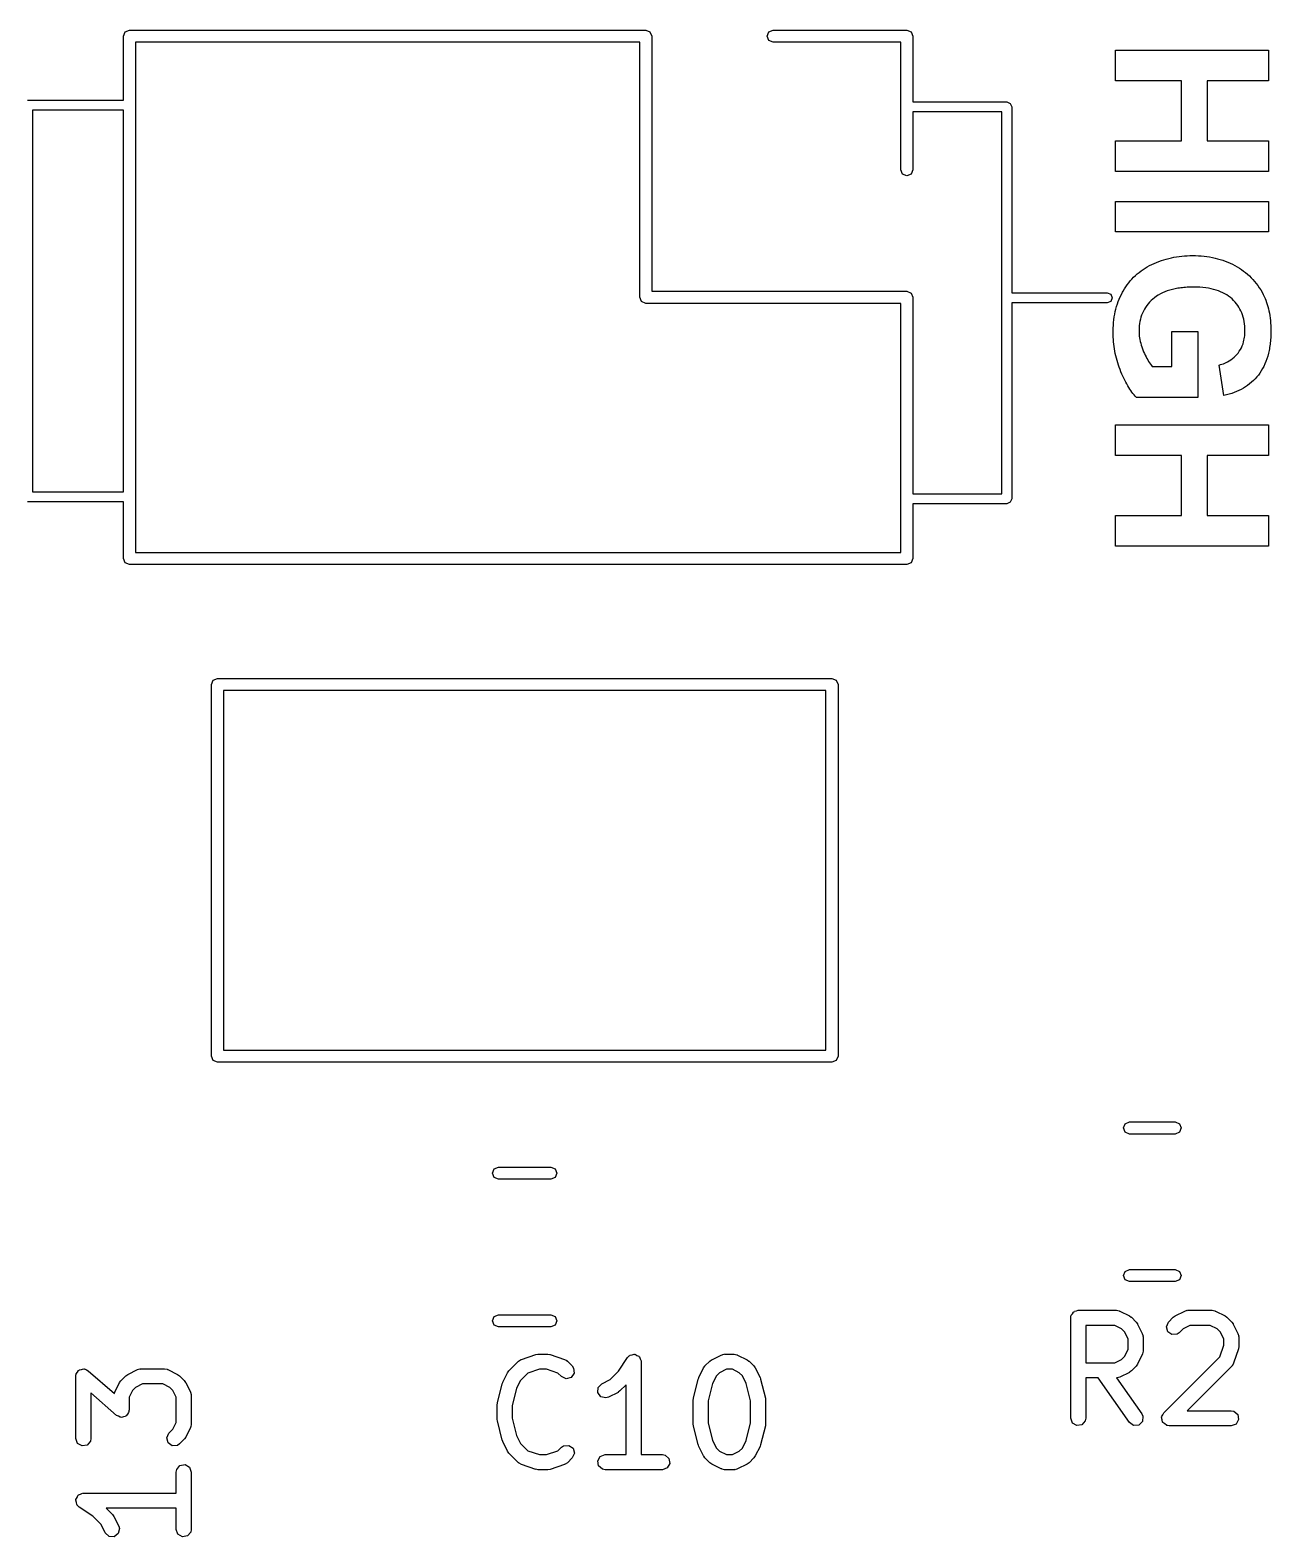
# Model space of a CAD drawing. Extents: x 44 to 148, y -85 to -25.
# Drawn here: x 74.03 to 86.38, y -41.49 to -26.48 of the extents above; entities that cross this region are included whole.
import ezdxf

# ---------------------------------------------------------------- set-up
doc = ezdxf.new("R2010")
doc.units = 0
doc.layers.add('BLACK', color=7, linetype='CONTINUOUS')

msp = doc.modelspace()

# ---------------------------------------------------------------- linework, layer by layer
at = {"layer": 'BLACK', "linetype": 'CONTINUOUS'}
for p, q in [((74.955, -26.545), (74.972574, -26.502574)), ((74.955, -27.1808), (74.955, -26.545)), ((74.972574, -26.502574), (75.015, -26.485)), ((75.015, -26.485), (80.155, -26.485)), ((80.155, -26.485), (80.197426, -26.502574)), ((80.197426, -26.502574), (80.215, -26.545)), ((80.215, -26.545), (80.215, -29.085)), ((81.365, -26.545), (81.382574, -26.502574)), ((81.382574, -26.587426), (81.365, -26.545)), ((81.382574, -26.502574), (81.425, -26.485)), ((81.425, -26.485), (82.755, -26.485)), ((82.755, -26.485), (82.797426, -26.502574)), ((82.797426, -26.502574), (82.815, -26.545)), ((82.815, -26.545), (82.815, -27.2)), ((75.075, -26.605), (75.075, -31.685)), ((80.095, -26.605), (75.075, -26.605)), ((80.095, -29.145), (80.095, -26.605)), ((81.425, -26.605), (81.382574, -26.587426)), ((82.695, -26.605), (81.425, -26.605)), ((82.695, -27.875), (82.695, -26.605)), ((84.833, -26.98942), (84.833, -26.684605)), ((84.833, -26.684605), (86.357075, -26.684605)), ((86.357075, -26.684605), (86.357075, -26.98942)), ((85.489524, -26.98942), (84.833, -26.98942)), ((85.489524, -27.587327), (85.489524, -26.98942)), ((86.357075, -26.98942), (85.747445, -26.98942)), ((85.747445, -26.98942), (85.747445, -27.587327)), ((74, -27.1808), (74.955, -27.1808)), ((74.05, -27.2808), (74.05, -31.0808)), ((74.955, -27.2808), (74.05, -27.2808)), ((74.955, -31.0808), (74.955, -27.2808)), ((82.815, -27.2), (83.75, -27.2)), ((83.7, -27.3), (82.815, -27.3)), ((82.815, -27.3), (82.815, -27.875)), ((83.7, -31.1), (83.7, -27.3)), ((83.75, -27.2), (83.785355, -27.214645)), ((83.785355, -27.214645), (83.8, -27.25)), ((83.8, -27.25), (83.8, -29.1)), ((84.833, -27.892142), (84.833, -27.587327)), ((84.833, -27.587327), (85.489524, -27.587327)), ((85.747445, -27.587327), (86.357075, -27.587327)), ((86.357075, -27.587327), (86.357075, -27.892142)), ((82.712574, -27.917426), (82.695, -27.875)), ((82.815, -27.875), (82.797426, -27.917426)), ((86.357075, -27.892142), (84.833, -27.892142)), ((82.755, -27.935), (82.712574, -27.917426)), ((82.797426, -27.917426), (82.755, -27.935)), ((84.833, -28.494445), (84.833, -28.18963)), ((84.833, -28.18963), (86.357075, -28.18963)), ((86.357075, -28.18963), (86.357075, -28.494445)), ((86.357075, -28.494445), (84.833, -28.494445)), ((85.218725, -28.807575), (85.242372, -28.797531)), ((85.242372, -28.797531), (85.266272, -28.78818)), ((85.266272, -28.78818), (85.290428, -28.779522)), ((85.290428, -28.779522), (85.314839, -28.771556)), ((85.314839, -28.771556), (85.339504, -28.764283)), ((85.339504, -28.764283), (85.364424, -28.757703)), ((85.364424, -28.757703), (85.389598, -28.751816)), ((85.389598, -28.751816), (85.415028, -28.746621)), ((85.415028, -28.746621), (85.440712, -28.742118)), ((85.440712, -28.742118), (85.466651, -28.738309)), ((85.466651, -28.738309), (85.492844, -28.735192)), ((85.492844, -28.735192), (85.519293, -28.732768)), ((85.519293, -28.732768), (85.545996, -28.731036)), ((85.545996, -28.731036), (85.572954, -28.729997)), ((85.572954, -28.729997), (85.600166, -28.729651)), ((85.600166, -28.729651), (85.614952, -28.729747)), ((85.614952, -28.729747), (85.629634, -28.730037)), ((85.629634, -28.730037), (85.658687, -28.731196)), ((85.658687, -28.731196), (85.687325, -28.733128)), ((85.687325, -28.733128), (85.715548, -28.735833)), ((85.715548, -28.735833), (85.743356, -28.739311)), ((85.743356, -28.739311), (85.770749, -28.743561)), ((85.770749, -28.743561), (85.797727, -28.748584)), ((85.797727, -28.748584), (85.82429, -28.75438)), ((85.82429, -28.75438), (85.850437, -28.760949)), ((85.850437, -28.760949), (85.87617, -28.768291)), ((85.87617, -28.768291), (85.901488, -28.776405)), ((85.901488, -28.776405), (85.926391, -28.785292)), ((85.926391, -28.785292), (85.950878, -28.794952)), ((85.950878, -28.794952), (85.974951, -28.805385)), ((84.996638, -28.963339), (85.013494, -28.945758)), ((85.013494, -28.945758), (85.031019, -28.928861)), ((85.031019, -28.928861), (85.049215, -28.912648)), ((85.049215, -28.912648), (85.068079, -28.897119)), ((85.068079, -28.897119), (85.087614, -28.882274)), ((85.087614, -28.882274), (85.107818, -28.868113)), ((85.107818, -28.868113), (85.128693, -28.854637)), ((85.128693, -28.854637), (85.150237, -28.841844)), ((85.150237, -28.841844), (85.17245, -28.829735)), ((85.17245, -28.829735), (85.195334, -28.818311)), ((85.195334, -28.818311), (85.218725, -28.807575)), ((85.974951, -28.805385), (85.998609, -28.816591)), ((85.998609, -28.816591), (86.021852, -28.828569)), ((86.021852, -28.828569), (86.044596, -28.841292)), ((86.044596, -28.841292), (86.066668, -28.85473)), ((86.066668, -28.85473), (86.088068, -28.868883)), ((86.088068, -28.868883), (86.108794, -28.883753)), ((86.108794, -28.883753), (86.128849, -28.899337)), ((86.128849, -28.899337), (86.14823, -28.915638)), ((86.14823, -28.915638), (86.166939, -28.932654)), ((86.166939, -28.932654), (86.184975, -28.950385)), ((86.184975, -28.950385), (86.202339, -28.968832)), ((80.215, -29.085), (82.755, -29.085)), ((82.755, -29.085), (82.797426, -29.102574)), ((83.8, -29.1), (84.75, -29.1)), ((84.75, -29.1), (84.785355, -29.114645)), ((84.891695, -29.116768), (84.903416, -29.094265)), ((84.903416, -29.094265), (84.90957, -29.083192)), ((84.90957, -29.083192), (84.922407, -29.061506)), ((84.922407, -29.061506), (84.935914, -29.040505)), ((84.935914, -29.040505), (84.95009, -29.020187)), ((84.95009, -29.020187), (84.964936, -29.000554)), ((84.964936, -29.000554), (84.980453, -28.981605)), ((84.980453, -28.981605), (84.996638, -28.963339)), ((85.302249, -29.100076), (85.280422, -29.110807)), ((85.325141, -29.090279), (85.302249, -29.100076)), ((85.349098, -29.081415), (85.325141, -29.090279)), ((85.37412, -29.073483), (85.349098, -29.081415)), ((85.400206, -29.066485), (85.37412, -29.073483)), ((85.427357, -29.06042), (85.400206, -29.066485)), ((85.455573, -29.055288), (85.427357, -29.06042)), ((85.47008, -29.053072), (85.455573, -29.055288)), ((85.484853, -29.051089), (85.47008, -29.053072)), ((85.499893, -29.04934), (85.484853, -29.051089)), ((85.515198, -29.047824), (85.499893, -29.04934)), ((85.53077, -29.046541), (85.515198, -29.047824)), ((85.546608, -29.045491), (85.53077, -29.046541)), ((85.562713, -29.044674), (85.546608, -29.045491)), ((85.579083, -29.044091), (85.562713, -29.044674)), ((85.59572, -29.043741), (85.579083, -29.044091)), ((85.612623, -29.043625), (85.59572, -29.043741)), ((85.628323, -29.04374), (85.612623, -29.043625)), ((85.643779, -29.044086), (85.628323, -29.04374)), ((85.658992, -29.044662), (85.643779, -29.044086)), ((85.67396, -29.045468), (85.658992, -29.044662)), ((85.703165, -29.047772), (85.67396, -29.045468)), ((85.731393, -29.050998), (85.703165, -29.047772)), ((85.758646, -29.055145), (85.731393, -29.050998)), ((85.784923, -29.060214), (85.758646, -29.055145)), ((85.810223, -29.066205), (85.784923, -29.060214)), ((85.834548, -29.073117), (85.810223, -29.066205)), ((85.857896, -29.080951), (85.834548, -29.073117)), ((85.880269, -29.089707), (85.857896, -29.080951)), ((85.901665, -29.099384), (85.880269, -29.089707)), ((85.922086, -29.109982), (85.901665, -29.099384)), ((86.202339, -28.968832), (86.21903, -28.987995)), ((86.21903, -28.987995), (86.235048, -29.007873)), ((86.235048, -29.007873), (86.250394, -29.028466)), ((86.250394, -29.028466), (86.265067, -29.049776)), ((86.265067, -29.049776), (86.279068, -29.0718)), ((86.279068, -29.0718), (86.292396, -29.094541)), ((86.292396, -29.094541), (86.305051, -29.117997)), ((80.112574, -29.187426), (80.095, -29.145)), ((80.155, -29.205), (80.112574, -29.187426)), ((82.695, -29.205), (80.155, -29.205)), ((82.695, -31.685), (82.695, -29.205)), ((82.797426, -29.102574), (82.815, -29.145)), ((82.815, -29.145), (82.815, -31.1)), ((84.75, -29.2), (83.8, -29.2)), ((83.8, -29.2), (83.8, -31.15)), ((84.785355, -29.185355), (84.75, -29.2)), ((84.785355, -29.114645), (84.8, -29.15)), ((84.8, -29.15), (84.785355, -29.185355)), ((84.83778, -29.261762), (84.844812, -29.236409)), ((84.844812, -29.236409), (84.852626, -29.211531)), ((84.852626, -29.211531), (84.861221, -29.187127)), ((84.861221, -29.187127), (84.870598, -29.163199)), ((84.870598, -29.163199), (84.880756, -29.139746)), ((84.880756, -29.139746), (84.891695, -29.116768)), ((85.13189, -29.245162), (85.12071, -29.263317)), ((85.144134, -29.227585), (85.13189, -29.245162)), ((85.157444, -29.210587), (85.144134, -29.227585)), ((85.171818, -29.194166), (85.157444, -29.210587)), ((85.187257, -29.178324), (85.171818, -29.194166)), ((85.20376, -29.16306), (85.187257, -29.178324)), ((85.221328, -29.148597), (85.20376, -29.16306)), ((85.239962, -29.135067), (85.221328, -29.148597)), ((85.259659, -29.12247), (85.239962, -29.135067)), ((85.280422, -29.110807), (85.259659, -29.12247)), ((85.94153, -29.121503), (85.922086, -29.109982)), ((85.959999, -29.133945), (85.94153, -29.121503)), ((85.977491, -29.147309), (85.959999, -29.133945)), ((85.994008, -29.161594), (85.977491, -29.147309)), ((86.00958, -29.176661), (85.994008, -29.161594)), ((86.024147, -29.192369), (86.00958, -29.176661)), ((86.03771, -29.208718), (86.024147, -29.192369)), ((86.050268, -29.225708), (86.03771, -29.208718)), ((86.061821, -29.243339), (86.050268, -29.225708)), ((86.07237, -29.261612), (86.061821, -29.243339)), ((86.305051, -29.117997), (86.31419, -29.136454)), ((86.31419, -29.136454), (86.32274, -29.155463)), ((86.32274, -29.155463), (86.3307, -29.175025)), ((86.3307, -29.175025), (86.33807, -29.195139)), ((86.33807, -29.195139), (86.34485, -29.215806)), ((86.34485, -29.215806), (86.351041, -29.237025)), ((86.351041, -29.237025), (86.356643, -29.258797)), ((84.811994, -29.423862), (84.814338, -29.395657)), ((84.814338, -29.395657), (84.817464, -29.367928)), ((84.817464, -29.367928), (84.821371, -29.340674)), ((84.821371, -29.340674), (84.826059, -29.313895)), ((84.826059, -29.313895), (84.831529, -29.287591)), ((84.831529, -29.287591), (84.83778, -29.261762)), ((85.075991, -29.384389), (85.072264, -29.406592)), ((85.080782, -29.362765), (85.075991, -29.384389)), ((85.086638, -29.341719), (85.080782, -29.362765)), ((85.093559, -29.321252), (85.086638, -29.341719)), ((85.101545, -29.301362), (85.093559, -29.321252)), ((85.110595, -29.282051), (85.101545, -29.301362)), ((85.12071, -29.263317), (85.110595, -29.282051)), ((86.081914, -29.280525), (86.07237, -29.261612)), ((86.090453, -29.30008), (86.081914, -29.280525)), ((86.097988, -29.320276), (86.090453, -29.30008)), ((86.104518, -29.341113), (86.097988, -29.320276)), ((86.110044, -29.362591), (86.104518, -29.341113)), ((86.114565, -29.38471), (86.110044, -29.362591)), ((86.118081, -29.40747), (86.114565, -29.38471)), ((86.356643, -29.258797), (86.361654, -29.28112)), ((86.361654, -29.28112), (86.366077, -29.303997)), ((86.366077, -29.303997), (86.369909, -29.327425)), ((86.369909, -29.327425), (86.373152, -29.351407)), ((86.373152, -29.351407), (86.375805, -29.37594)), ((86.375805, -29.37594), (86.377869, -29.401026)), ((86.377869, -29.401026), (86.379343, -29.426664)), ((84.809552, -29.496451), (84.80965, -29.481696)), ((84.809824, -29.519742), (84.809552, -29.496451)), ((84.80965, -29.481696), (84.810431, -29.452541)), ((84.81064, -29.542996), (84.809824, -29.519742)), ((84.810431, -29.452541), (84.811994, -29.423862)), ((84.811999, -29.566213), (84.81064, -29.542996)), ((85.068005, -29.452731), (85.067473, -29.476667)), ((85.067473, -29.476667), (85.067811, -29.494603)), ((85.067811, -29.494603), (85.068825, -29.512551)), ((85.069602, -29.429372), (85.068005, -29.452731)), ((85.068825, -29.512551), (85.070516, -29.530512)), ((85.072264, -29.406592), (85.069602, -29.429372)), ((85.070516, -29.530512), (85.072882, -29.548486)), ((85.072882, -29.548486), (85.075925, -29.566473)), ((85.395735, -29.834239), (85.395735, -29.484727)), ((85.395735, -29.484727), (85.653655, -29.484727)), ((85.653655, -29.484727), (85.653655, -30.142351)), ((86.11584, -29.557737), (86.118274, -29.542796)), ((86.120592, -29.430872), (86.118081, -29.40747)), ((86.118274, -29.542796), (86.120167, -29.527512)), ((86.120167, -29.527512), (86.12152, -29.511884)), ((86.122099, -29.454914), (86.120592, -29.430872)), ((86.12152, -29.511884), (86.122331, -29.495913)), ((86.122602, -29.479598), (86.122099, -29.454914)), ((86.122331, -29.495913), (86.122602, -29.479598)), ((86.378576, -29.548011), (86.377481, -29.564511)), ((86.379427, -29.53127), (86.378576, -29.548011)), ((86.379343, -29.426664), (86.380227, -29.452855)), ((86.380036, -29.514287), (86.379427, -29.53127)), ((86.380401, -29.497063), (86.380036, -29.514287)), ((86.380227, -29.452855), (86.380522, -29.479598)), ((86.380522, -29.479598), (86.380401, -29.497063)), ((84.813903, -29.589393), (84.811999, -29.566213)), ((84.81635, -29.612536), (84.813903, -29.589393)), ((84.819341, -29.635641), (84.81635, -29.612536)), ((84.822876, -29.658709), (84.819341, -29.635641)), ((84.826954, -29.68174), (84.822876, -29.658709)), ((84.831577, -29.704733), (84.826954, -29.68174)), ((85.075925, -29.566473), (85.079644, -29.584473)), ((85.079644, -29.584473), (85.08404, -29.602486)), ((85.08404, -29.602486), (85.089111, -29.620511)), ((85.089111, -29.620511), (85.094859, -29.63855)), ((85.094859, -29.63855), (85.101283, -29.656601)), ((85.101283, -29.656601), (85.105941, -29.668642)), ((85.105941, -29.668642), (85.113299, -29.68647)), ((85.113299, -29.68647), (85.120946, -29.703822)), ((86.044507, -29.710233), (86.053359, -29.699417)), ((86.053359, -29.699417), (86.065733, -29.682544)), ((86.065733, -29.682544), (86.076891, -29.664898)), ((86.076891, -29.664898), (86.086831, -29.64648)), ((86.086831, -29.64648), (86.095554, -29.627289)), ((86.095554, -29.627289), (86.10306, -29.607325)), ((86.10306, -29.607325), (86.109348, -29.586588)), ((86.109348, -29.586588), (86.112864, -29.572334)), ((86.112864, -29.572334), (86.11584, -29.557737)), ((86.359964, -29.687833), (86.35668, -29.702163)), ((86.363005, -29.673262), (86.359964, -29.687833)), ((86.365803, -29.658449), (86.363005, -29.673262)), ((86.368358, -29.643396), (86.365803, -29.658449)), ((86.370669, -29.628101), (86.368358, -29.643396)), ((86.372737, -29.612566), (86.370669, -29.628101)), ((86.374562, -29.596789), (86.372737, -29.612566)), ((86.376143, -29.580771), (86.374562, -29.596789)), ((86.377481, -29.564511), (86.376143, -29.580771)), ((84.836743, -29.72769), (84.831577, -29.704733)), ((84.842453, -29.750609), (84.836743, -29.72769)), ((84.848707, -29.773491), (84.842453, -29.750609)), ((84.855505, -29.796336), (84.848707, -29.773491)), ((84.862847, -29.819144), (84.855505, -29.796336)), ((84.870732, -29.841914), (84.862847, -29.819144)), ((84.879161, -29.864647), (84.870732, -29.841914)), ((85.120946, -29.703822), (85.128883, -29.720697)), ((85.128883, -29.720697), (85.13711, -29.737095)), ((85.13711, -29.737095), (85.145627, -29.753017)), ((85.145627, -29.753017), (85.154434, -29.768462)), ((85.154434, -29.768462), (85.163531, -29.783431)), ((85.163531, -29.783431), (85.172917, -29.797923)), ((85.172917, -29.797923), (85.182593, -29.811939)), ((85.182593, -29.811939), (85.192559, -29.825478)), ((85.192559, -29.825478), (85.199364, -29.834239)), ((85.199364, -29.834239), (85.395735, -29.834239)), ((85.864681, -29.819584), (85.879415, -29.81538)), ((85.911576, -30.122568), (85.864681, -29.819584)), ((85.879415, -29.81538), (85.893756, -29.810734)), ((85.893756, -29.810734), (85.907705, -29.805648)), ((85.907705, -29.805648), (85.927893, -29.797192)), ((85.927893, -29.797192), (85.947199, -29.787745)), ((85.947199, -29.787745), (85.965623, -29.777306)), ((85.965623, -29.777306), (85.983164, -29.765875)), ((85.983164, -29.765875), (85.999824, -29.753452)), ((85.999824, -29.753452), (86.0156, -29.740037)), ((86.0156, -29.740037), (86.030495, -29.725631)), ((86.030495, -29.725631), (86.044507, -29.710233)), ((86.310455, -29.832201), (86.298291, -29.855315)), ((86.321646, -29.808123), (86.310455, -29.832201)), ((86.331864, -29.78308), (86.321646, -29.808123)), ((86.341109, -29.757072), (86.331864, -29.78308)), ((86.349381, -29.7301), (86.341109, -29.757072)), ((86.35668, -29.702163), (86.349381, -29.7301)), ((84.887994, -29.887027), (84.879161, -29.864647)), ((84.896999, -29.908737), (84.887994, -29.887027)), ((84.906175, -29.929777), (84.896999, -29.908737)), ((84.915523, -29.950147), (84.906175, -29.929777)), ((84.925043, -29.969848), (84.915523, -29.950147)), ((84.934734, -29.988879), (84.925043, -29.969848)), ((84.944597, -30.00724), (84.934734, -29.988879)), ((86.187723, -29.990951), (86.168804, -30.006768)), ((86.205898, -29.974253), (86.187723, -29.990951)), ((86.223329, -29.956673), (86.205898, -29.974253)), ((86.240016, -29.938212), (86.223329, -29.956673)), ((86.255958, -29.918869), (86.240016, -29.938212)), ((86.271042, -29.898649), (86.255958, -29.918869)), ((86.285153, -29.877464), (86.271042, -29.898649)), ((86.298291, -29.855315), (86.285153, -29.877464)), ((84.954632, -30.024931), (84.944597, -30.00724)), ((84.964839, -30.041953), (84.954632, -30.024931)), ((84.975218, -30.058305), (84.964839, -30.041953)), ((84.985768, -30.073987), (84.975218, -30.058305)), ((84.99649, -30.088999), (84.985768, -30.073987)), ((85.007383, -30.103342), (84.99649, -30.088999)), ((85.018449, -30.117015), (85.007383, -30.103342)), ((85.029686, -30.130018), (85.018449, -30.117015)), ((85.041094, -30.142351), (85.029686, -30.130018)), ((85.653655, -30.142351), (85.041094, -30.142351)), ((85.938681, -30.116448), (85.911576, -30.122568)), ((85.965042, -30.109447), (85.938681, -30.116448)), ((85.990659, -30.101565), (85.965042, -30.109447)), ((86.015532, -30.0928), (85.990659, -30.101565)), ((86.03966, -30.083155), (86.015532, -30.0928)), ((86.063045, -30.072628), (86.03966, -30.083155)), ((86.085685, -30.061219), (86.063045, -30.072628)), ((86.107581, -30.048928), (86.085685, -30.061219)), ((86.128733, -30.035756), (86.107581, -30.048928)), ((86.14914, -30.021703), (86.128733, -30.035756)), ((86.168804, -30.006768), (86.14914, -30.021703)), ((84.833, -30.720474), (84.833, -30.415659)), ((84.833, -30.415659), (86.357075, -30.415659)), ((86.357075, -30.415659), (86.357075, -30.720474)), ((85.489524, -30.720474), (84.833, -30.720474)), ((85.489524, -31.318381), (85.489524, -30.720474)), ((86.357075, -30.720474), (85.747445, -30.720474)), ((85.747445, -30.720474), (85.747445, -31.318381)), ((74.955, -31.1808), (74, -31.1808)), ((74.05, -31.0808), (74.955, -31.0808)), ((74.955, -31.745), (74.955, -31.1808)), ((82.815, -31.1), (83.7, -31.1)), ((83.75, -31.2), (82.815, -31.2)), ((82.815, -31.2), (82.815, -31.745)), ((83.785355, -31.185355), (83.75, -31.2)), ((83.8, -31.15), (83.785355, -31.185355)), ((84.833, -31.623196), (84.833, -31.318381)), ((84.833, -31.318381), (85.489524, -31.318381)), ((85.747445, -31.318381), (86.357075, -31.318381)), ((86.357075, -31.318381), (86.357075, -31.623196)), ((86.357075, -31.623196), (84.833, -31.623196)), ((74.972574, -31.787426), (74.955, -31.745)), ((75.015, -31.805), (74.972574, -31.787426)), ((75.075, -31.685), (82.695, -31.685)), ((82.797426, -31.787426), (82.755, -31.805)), ((82.815, -31.745), (82.797426, -31.787426)), ((82.755, -31.805), (75.015, -31.805)), ((75.83, -33), (75.847574, -32.957574)), ((75.83, -36.7), (75.83, -33)), ((75.847574, -32.957574), (75.89, -32.94)), ((75.89, -32.94), (82.01, -32.94)), ((82.01, -32.94), (82.052426, -32.957574)), ((82.052426, -32.957574), (82.07, -33)), ((82.07, -33), (82.07, -36.7)), ((75.95, -33.06), (75.95, -36.64)), ((81.95, -33.06), (75.95, -33.06)), ((81.95, -36.64), (81.95, -33.06)), ((75.847574, -36.742426), (75.83, -36.7)), ((75.89, -36.76), (75.847574, -36.742426)), ((75.95, -36.64), (81.95, -36.64)), ((82.052426, -36.742426), (82.01, -36.76)), ((82.07, -36.7), (82.052426, -36.742426)), ((82.01, -36.76), (75.89, -36.76)), ((84.912936, -37.415), (84.93051, -37.372574)), ((84.93051, -37.457426), (84.912936, -37.415)), ((84.93051, -37.372574), (84.972936, -37.355)), ((84.972936, -37.475), (84.93051, -37.457426)), ((84.972936, -37.355), (85.427064, -37.355)), ((85.427064, -37.475), (84.972936, -37.475)), ((85.427064, -37.355), (85.46949, -37.372574)), ((85.46949, -37.457426), (85.427064, -37.475)), ((85.46949, -37.372574), (85.487064, -37.415)), ((85.487064, -37.415), (85.46949, -37.457426)), ((78.628748, -37.865), (78.646322, -37.822574)), ((78.646322, -37.907426), (78.628748, -37.865)), ((78.646322, -37.822574), (78.688748, -37.805)), ((78.688748, -37.925), (78.646322, -37.907426)), ((78.688748, -37.805), (79.211252, -37.805)), ((79.211252, -37.925), (78.688748, -37.925)), ((79.211252, -37.805), (79.253678, -37.822574)), ((79.253678, -37.907426), (79.211252, -37.925)), ((79.253678, -37.822574), (79.271252, -37.865)), ((79.271252, -37.865), (79.253678, -37.907426)), ((84.912936, -38.885), (84.93051, -38.842574)), ((84.93051, -38.842574), (84.972936, -38.825)), ((84.972936, -38.825), (85.427064, -38.825)), ((85.427064, -38.825), (85.46949, -38.842574)), ((85.46949, -38.842574), (85.487064, -38.885)), ((84.93051, -38.927426), (84.912936, -38.885)), ((84.972936, -38.945), (84.93051, -38.927426)), ((85.427064, -38.945), (84.972936, -38.945)), ((85.46949, -38.927426), (85.427064, -38.945)), ((85.487064, -38.885), (85.46949, -38.927426)), ((78.628748, -39.335), (78.646322, -39.292574)), ((78.646322, -39.292574), (78.688748, -39.275)), ((78.688748, -39.275), (79.211252, -39.275)), ((79.211252, -39.275), (79.253678, -39.292574)), ((79.253678, -39.292574), (79.271252, -39.335)), ((84.386905, -39.304819), (84.388622, -39.295077)), ((84.388044, -39.291795), (84.38971, -39.288909)), ((84.388622, -39.295077), (84.388044, -39.291795)), ((84.38971, -39.288909), (84.391428, -39.279167)), ((84.391428, -39.279167), (84.403953, -39.264239)), ((84.403953, -39.264239), (84.413696, -39.247366)), ((84.413696, -39.247366), (84.420054, -39.245051)), ((84.420054, -39.245051), (84.424405, -39.239867)), ((84.424405, -39.239867), (84.443596, -39.236482)), ((84.443596, -39.236482), (84.461905, -39.229819)), ((84.461905, -39.229819), (84.842857, -39.229819)), ((84.842857, -39.229819), (84.868509, -39.234342)), ((84.868509, -39.234342), (84.871944, -39.237224)), ((84.871944, -39.237224), (84.876398, -39.237737)), ((84.876398, -39.237737), (84.971636, -39.285356)), ((84.971636, -39.285356), (84.989646, -39.298714)), ((84.989646, -39.298714), (84.991128, -39.299405)), ((84.991128, -39.299405), (85.038747, -39.347024)), ((85.361253, -39.347024), (85.408872, -39.299405)), ((85.408872, -39.299405), (85.427238, -39.286545)), ((85.427238, -39.286545), (85.428364, -39.285356)), ((85.428364, -39.285356), (85.523602, -39.237737)), ((85.523602, -39.237737), (85.548568, -39.230311)), ((85.548568, -39.230311), (85.552929, -39.231352)), ((85.552929, -39.231352), (85.557143, -39.229819)), ((85.557143, -39.229819), (85.795238, -39.229819)), ((85.795238, -39.229819), (85.82089, -39.234342)), ((85.82089, -39.234342), (85.824325, -39.237224)), ((85.824325, -39.237224), (85.828779, -39.237737)), ((85.828779, -39.237737), (85.924017, -39.285356)), ((85.924017, -39.285356), (85.942027, -39.298714)), ((85.942027, -39.298714), (85.943509, -39.299405)), ((85.943509, -39.299405), (85.991128, -39.347024)), ((78.646322, -39.377426), (78.628748, -39.335)), ((78.688748, -39.395), (78.646322, -39.377426)), ((79.211252, -39.395), (78.688748, -39.395)), ((79.253678, -39.377426), (79.211252, -39.395)), ((79.271252, -39.335), (79.253678, -39.377426)), ((84.386905, -40.304819), (84.386905, -39.304819)), ((84.825152, -39.379819), (84.536905, -39.379819)), ((84.536905, -39.379819), (84.536905, -39.753628)), ((84.893668, -39.414077), (84.825152, -39.379819)), ((84.924075, -39.444484), (84.893668, -39.414077)), ((84.958333, -39.513), (84.924075, -39.444484)), ((85.038747, -39.347024), (85.051606, -39.36539)), ((85.051606, -39.36539), (85.052796, -39.366516)), ((85.052796, -39.366516), (85.100415, -39.461754)), ((85.339572, -39.393521), (85.361253, -39.347024)), ((85.352849, -39.443075), (85.339572, -39.393521)), ((85.394875, -39.472502), (85.352849, -39.443075)), ((85.506332, -39.414077), (85.467319, -39.45309)), ((85.574848, -39.379819), (85.506332, -39.414077)), ((85.777533, -39.379819), (85.574848, -39.379819)), ((85.846049, -39.414077), (85.777533, -39.379819)), ((85.876456, -39.444484), (85.846049, -39.414077)), ((85.910714, -39.513), (85.876456, -39.444484)), ((85.991128, -39.347024), (86.003987, -39.36539)), ((86.003987, -39.36539), (86.005177, -39.366516)), ((86.005177, -39.366516), (86.052796, -39.461754)), ((84.958333, -39.620447), (84.958333, -39.513)), ((85.100415, -39.461754), (85.107841, -39.48672)), ((85.107841, -39.48672), (85.106799, -39.491081)), ((85.106799, -39.491081), (85.108333, -39.495295)), ((85.108333, -39.495295), (85.108333, -39.638152)), ((85.445982, -39.46803), (85.394875, -39.472502)), ((85.467319, -39.45309), (85.445982, -39.46803)), ((85.872542, -39.692876), (85.910714, -39.578363)), ((85.910714, -39.578363), (85.910714, -39.513)), ((86.052796, -39.461754), (86.060222, -39.48672)), ((86.060714, -39.590533), (86.05682, -39.612615)), ((86.060222, -39.48672), (86.05918, -39.491081)), ((86.05918, -39.491081), (86.060714, -39.495295)), ((86.060714, -39.495295), (86.060714, -39.590533)), ((78.7928, -39.832143), (78.888038, -39.736905)), ((78.888038, -39.736905), (78.909375, -39.721964)), ((78.909375, -39.721964), (78.913843, -39.721573)), ((78.913843, -39.721573), (78.917354, -39.718787)), ((78.917354, -39.718787), (79.06021, -39.671168)), ((79.06021, -39.671168), (79.08239, -39.667878)), ((79.08239, -39.667878), (79.083928, -39.667319)), ((79.083928, -39.667319), (79.179166, -39.667319)), ((79.179166, -39.667319), (79.201248, -39.671212)), ((79.201248, -39.671212), (79.202883, -39.671168)), ((79.202883, -39.671168), (79.34574, -39.718787)), ((79.34574, -39.718787), (79.368645, -39.731189)), ((79.368645, -39.731189), (79.370992, -39.73501)), ((79.370992, -39.73501), (79.375056, -39.736905)), ((79.375056, -39.736905), (79.422675, -39.784524)), ((79.882785, -39.837396), (79.973905, -39.700716)), ((79.973905, -39.700716), (79.991898, -39.681881)), ((79.991898, -39.681881), (79.996037, -39.680669)), ((79.996037, -39.680669), (79.998809, -39.677367)), ((79.998809, -39.677367), (80.020241, -39.673587)), ((80.020241, -39.673587), (80.041136, -39.667474)), ((80.041136, -39.667474), (80.045085, -39.669206)), ((80.045085, -39.669206), (80.049333, -39.668458)), ((80.049333, -39.668458), (80.068181, -39.67934)), ((80.068181, -39.67934), (80.088116, -39.688087)), ((80.088116, -39.688087), (80.090027, -39.691954)), ((80.090027, -39.691954), (80.093762, -39.69411)), ((80.093762, -39.69411), (80.101206, -39.714563)), ((80.101206, -39.714563), (80.110854, -39.734076)), ((80.110854, -39.734076), (80.109833, -39.738265)), ((80.109833, -39.738265), (80.111309, -39.742319)), ((80.111309, -39.742319), (80.111309, -40.667319)), ((80.745181, -39.784524), (80.7928, -39.736905)), ((80.7928, -39.736905), (80.811166, -39.724045)), ((80.811166, -39.724045), (80.812292, -39.722856)), ((80.812292, -39.722856), (80.90753, -39.675237)), ((80.90753, -39.675237), (80.932496, -39.667811)), ((80.932496, -39.667811), (80.936857, -39.668852)), ((80.936857, -39.668852), (80.941071, -39.667319)), ((80.941071, -39.667319), (81.036309, -39.667319)), ((81.036309, -39.667319), (81.061961, -39.671842)), ((81.061961, -39.671842), (81.065396, -39.674724)), ((81.065396, -39.674724), (81.06985, -39.675237)), ((81.06985, -39.675237), (81.165088, -39.722856)), ((81.165088, -39.722856), (81.183098, -39.736214)), ((81.183098, -39.736214), (81.18458, -39.736905)), ((81.18458, -39.736905), (81.232199, -39.784524)), ((84.825152, -39.753628), (84.893668, -39.71937)), ((84.893668, -39.71937), (84.924075, -39.688963)), ((84.924075, -39.688963), (84.958333, -39.620447)), ((85.100415, -39.671693), (85.052796, -39.766931)), ((85.100927, -39.667239), (85.100415, -39.671693)), ((85.10381, -39.663804), (85.100927, -39.667239)), ((85.108333, -39.638152), (85.10381, -39.663804)), ((85.313634, -40.251786), (85.872542, -39.692876)), ((86.056865, -39.614251), (86.009246, -39.757107)), ((86.05682, -39.612615), (86.056865, -39.614251)), ((74.479819, -39.888095), (74.481777, -39.876986)), ((74.479819, -40.507142), (74.479819, -39.888095)), ((74.481244, -39.873545), (74.482853, -39.870886)), ((74.481777, -39.876986), (74.481244, -39.873545)), ((74.482853, -39.870886), (74.484342, -39.862443)), ((74.484342, -39.862443), (74.497338, -39.846954)), ((74.497338, -39.846954), (74.507809, -39.829656)), ((74.507809, -39.829656), (74.513473, -39.827726)), ((74.513473, -39.827726), (74.517319, -39.823143)), ((74.517319, -39.823143), (74.537231, -39.819631)), ((74.537231, -39.819631), (74.556371, -39.813111)), ((74.556371, -39.813111), (74.561949, -39.815273)), ((74.561949, -39.815273), (74.567843, -39.814234)), ((74.567843, -39.814234), (74.585355, -39.824345)), ((74.585355, -39.824345), (74.604207, -39.831652)), ((74.604207, -39.831652), (74.864196, -40.059142)), ((74.930357, -39.9303), (74.977976, -39.882681)), ((74.977976, -39.882681), (74.996342, -39.869821)), ((74.996342, -39.869821), (74.997468, -39.868632)), ((74.997468, -39.868632), (75.092706, -39.821013)), ((75.092706, -39.821013), (75.117672, -39.813587)), ((75.117672, -39.813587), (75.122033, -39.814628)), ((75.122033, -39.814628), (75.126247, -39.813095)), ((75.126247, -39.813095), (75.364342, -39.813095)), ((75.364342, -39.813095), (75.389994, -39.817618)), ((75.389994, -39.817618), (75.393429, -39.8205)), ((75.393429, -39.8205), (75.397883, -39.821013)), ((75.397883, -39.821013), (75.493121, -39.868632)), ((75.493121, -39.868632), (75.511129, -39.881988)), ((75.511129, -39.881988), (75.512612, -39.88268)), ((75.512612, -39.88268), (75.560232, -39.930299)), ((78.731132, -39.946873), (78.778751, -39.851635)), ((78.778751, -39.851635), (78.792109, -39.833624)), ((78.792109, -39.833624), (78.7928, -39.832143)), ((78.981585, -39.85549), (78.907472, -39.929603)), ((79.096098, -39.817319), (78.981585, -39.85549)), ((79.166996, -39.817319), (79.096098, -39.817319)), ((79.281509, -39.85549), (79.166996, -39.817319)), ((79.316609, -39.89059), (79.281509, -39.85549)), ((79.363105, -39.912271), (79.316609, -39.89059)), ((79.41266, -39.898994), (79.363105, -39.912271)), ((79.442086, -39.856968), (79.41266, -39.898994)), ((79.422675, -39.784524), (79.437615, -39.805861)), ((79.437615, -39.805861), (79.442086, -39.856968)), ((79.801406, -39.918775), (79.882785, -39.837396)), ((80.683106, -39.902782), (80.683513, -39.899254)), ((80.683513, -39.899254), (80.731132, -39.804016)), ((80.731132, -39.804016), (80.74449, -39.786005)), ((80.74449, -39.786005), (80.745181, -39.784524)), ((80.859853, -39.881984), (80.821359, -39.958971)), ((80.89026, -39.851577), (80.859853, -39.881984)), ((80.958776, -39.817319), (80.89026, -39.851577)), ((81.018604, -39.817319), (80.958776, -39.817319)), ((81.08712, -39.851577), (81.018604, -39.817319)), ((81.117527, -39.881984), (81.08712, -39.851577)), ((81.15602, -39.958971), (81.117527, -39.881984)), ((81.232199, -39.784524), (81.245058, -39.80289)), ((81.245058, -39.80289), (81.246248, -39.804016)), ((81.246248, -39.804016), (81.293867, -39.899254)), ((81.293867, -39.899254), (81.297557, -39.91166)), ((84.536905, -39.753628), (84.825152, -39.753628)), ((84.876398, -39.89571), (84.851431, -39.903136)), ((84.971636, -39.848091), (84.876398, -39.89571)), ((84.972761, -39.846901), (84.971636, -39.848091)), ((84.991128, -39.834042), (84.972761, -39.846901)), ((85.038747, -39.786423), (84.991128, -39.834042)), ((85.039438, -39.784941), (85.038747, -39.786423)), ((85.052796, -39.766931), (85.039438, -39.784941)), ((85.991128, -39.786423), (85.547733, -40.229819)), ((85.993023, -39.782358), (85.991128, -39.786423)), ((85.996843, -39.780012), (85.993023, -39.782358)), ((86.009246, -39.757107), (85.996843, -39.780012)), ((74.865294, -40.052919), (74.868176, -40.049483)), ((74.868176, -40.049483), (74.868689, -40.04503)), ((74.868689, -40.04503), (74.916308, -39.949792)), ((74.916308, -39.949792), (74.929666, -39.931781)), ((74.929666, -39.931781), (74.930357, -39.9303)), ((75.045029, -40.02776), (75.010771, -40.096276)), ((75.075436, -39.997353), (75.045029, -40.02776)), ((75.143952, -39.963095), (75.075436, -39.997353)), ((75.346637, -39.963095), (75.143952, -39.963095)), ((75.415153, -39.997353), (75.346637, -39.963095)), ((75.445561, -40.02776), (75.415153, -39.997353)), ((75.479819, -40.096276), (75.445561, -40.02776)), ((75.560232, -39.930299), (75.573094, -39.948667)), ((75.573094, -39.948667), (75.574282, -39.949792)), ((75.574282, -39.949792), (75.621901, -40.04503)), ((75.621901, -40.04503), (75.629327, -40.069996)), ((78.677834, -40.1527), (78.725453, -39.962224)), ((78.725453, -39.962224), (78.730725, -39.950401)), ((78.730725, -39.950401), (78.731132, -39.946873)), ((78.868978, -40.00659), (78.825595, -40.180124)), ((78.907472, -39.929603), (78.868978, -40.00659)), ((79.678707, -40.049416), (79.681782, -39.998205)), ((79.709271, -40.090621), (79.678707, -40.049416)), ((79.681782, -39.998205), (79.717054, -39.960951)), ((79.717054, -39.960951), (79.801406, -39.918775)), ((79.879374, -40.047496), (79.784136, -40.095115)), ((79.880499, -40.046306), (79.879374, -40.047496)), ((79.898866, -40.033447), (79.880499, -40.046306)), ((79.961309, -39.971004), (79.898866, -40.033447)), ((79.961309, -40.667319), (79.961309, -39.971004)), ((80.630215, -40.105081), (80.677834, -39.914605)), ((80.677834, -39.914605), (80.683106, -39.902782)), ((80.821359, -39.958971), (80.777976, -40.132505)), ((81.199404, -40.132505), (81.15602, -39.958971)), ((81.297557, -39.91166), (81.299546, -39.914605)), ((81.299546, -39.914605), (81.347165, -40.105081)), ((84.660951, -39.903628), (84.536905, -39.903628)), ((84.536905, -39.903628), (84.536905, -40.304819)), ((84.971891, -40.347829), (84.660951, -39.903628)), ((84.84707, -39.902094), (84.843806, -39.903282)), ((84.843806, -39.903282), (85.094776, -40.26181)), ((84.851431, -39.903136), (84.84707, -39.902094)), ((74.886383, -40.277871), (74.629819, -40.053377)), ((74.629819, -40.053377), (74.629819, -40.507142)), ((74.864196, -40.059142), (74.865294, -40.052919)), ((75.010771, -40.096276), (75.010771, -40.221428)), ((75.479819, -40.34658), (75.479819, -40.096276)), ((75.629327, -40.069996), (75.628285, -40.074357)), ((75.628285, -40.074357), (75.629819, -40.078571)), ((75.629819, -40.078571), (75.629819, -40.364285)), ((78.675595, -40.17089), (78.678194, -40.156148)), ((78.675595, -40.313747), (78.675595, -40.17089)), ((78.678194, -40.156148), (78.677834, -40.1527)), ((78.825595, -40.180124), (78.825595, -40.304513)), ((79.759169, -40.102541), (79.709271, -40.090621)), ((79.784136, -40.095115), (79.759169, -40.102541)), ((80.627976, -40.123271), (80.630575, -40.108529)), ((80.627976, -40.361366), (80.627976, -40.123271)), ((80.630575, -40.108529), (80.630215, -40.105081)), ((80.777976, -40.132505), (80.777976, -40.352132)), ((81.199404, -40.352132), (81.199404, -40.132505)), ((81.347165, -40.105081), (81.348218, -40.120013)), ((81.348218, -40.120013), (81.349404, -40.123271)), ((81.349404, -40.123271), (81.349404, -40.361366)), ((74.905234, -40.285177), (74.886383, -40.277871)), ((74.922747, -40.295289), (74.905234, -40.285177)), ((74.92864, -40.294249), (74.922747, -40.295289)), ((74.934219, -40.296412), (74.92864, -40.294249)), ((74.953358, -40.289891), (74.934219, -40.296412)), ((74.973271, -40.28638), (74.953358, -40.289891)), ((74.977116, -40.281796), (74.973271, -40.28638)), ((74.982781, -40.279867), (74.977116, -40.281796)), ((74.993251, -40.262568), (74.982781, -40.279867)), ((75.006248, -40.24708), (74.993251, -40.262568)), ((75.007736, -40.238636), (75.006248, -40.24708)), ((75.009346, -40.235978), (75.007736, -40.238636)), ((75.010771, -40.221428), (75.008812, -40.232536)), ((75.008812, -40.232536), (75.009346, -40.235978)), ((75.445561, -40.415095), (75.479819, -40.34658)), ((78.67678, -40.317004), (78.675595, -40.313747)), ((78.677834, -40.331937), (78.67678, -40.317004)), ((78.725453, -40.522413), (78.677834, -40.331937)), ((78.825595, -40.304513), (78.868978, -40.478047)), ((84.404452, -40.353028), (84.386905, -40.304819)), ((84.532382, -40.330471), (84.499405, -40.369771)), ((84.536905, -40.304819), (84.532382, -40.330471)), ((85.013912, -40.377261), (84.971891, -40.347829)), ((85.101302, -40.336525), (85.06502, -40.372797)), ((85.094776, -40.26181), (85.105781, -40.285418)), ((85.105781, -40.285418), (85.101302, -40.336525)), ((85.291953, -40.298283), (85.293402, -40.295175)), ((85.297794, -40.320085), (85.291953, -40.298283)), ((85.292806, -40.291795), (85.304096, -40.272239)), ((85.293402, -40.295175), (85.292806, -40.291795)), ((85.301715, -40.342319), (85.297794, -40.320085)), ((85.304342, -40.344523), (85.301715, -40.342319)), ((85.304096, -40.272239), (85.313634, -40.251786)), ((85.30523, -40.347837), (85.304342, -40.344523)), ((85.323721, -40.360785), (85.30523, -40.347837)), ((85.547733, -40.229819), (85.985714, -40.229819)), ((85.985714, -40.229819), (86.011366, -40.234342)), ((86.011366, -40.234342), (86.050666, -40.267319)), ((86.059575, -40.317843), (86.033923, -40.362272)), ((86.050666, -40.267319), (86.059575, -40.317843)), ((75.384866, -40.500605), (75.406548, -40.454108)), ((75.398143, -40.55016), (75.384866, -40.500605)), ((75.406548, -40.454108), (75.445561, -40.415095)), ((75.574282, -40.493064), (75.560922, -40.511075)), ((75.621901, -40.397826), (75.574282, -40.493064)), ((75.622413, -40.393372), (75.621901, -40.397826)), ((75.625296, -40.389937), (75.622413, -40.393372)), ((75.629819, -40.364285), (75.625296, -40.389937)), ((78.868978, -40.478047), (78.907472, -40.555034)), ((80.629161, -40.364623), (80.627976, -40.361366)), ((80.630215, -40.379556), (80.629161, -40.364623)), ((80.677834, -40.570032), (80.630215, -40.379556)), ((80.777976, -40.352132), (80.821359, -40.525666)), ((81.15602, -40.525666), (81.199404, -40.352132)), ((81.347165, -40.379556), (81.299546, -40.570032)), ((81.349404, -40.361366), (81.346804, -40.376107)), ((81.346804, -40.376107), (81.347165, -40.379556)), ((84.448881, -40.37868), (84.404452, -40.353028)), ((84.499405, -40.369771), (84.448881, -40.37868)), ((85.06502, -40.372797), (85.013912, -40.377261)), ((85.341015, -40.375296), (85.323721, -40.360785)), ((85.345599, -40.376104), (85.341015, -40.375296)), ((85.347256, -40.377264), (85.345599, -40.376104)), ((85.350544, -40.376976), (85.347256, -40.377264)), ((85.366667, -40.379819), (85.350544, -40.376976)), ((85.985714, -40.379819), (85.366667, -40.379819)), ((86.033923, -40.362272), (85.985714, -40.379819)), ((74.497366, -40.555351), (74.479819, -40.507142)), ((74.541795, -40.581003), (74.497366, -40.555351)), ((74.592319, -40.572094), (74.541795, -40.581003)), ((74.625296, -40.532794), (74.592319, -40.572094)), ((74.629819, -40.507142), (74.625296, -40.532794)), ((75.440168, -40.579586), (75.398143, -40.55016)), ((75.491275, -40.575116), (75.440168, -40.579586)), ((75.512612, -40.560176), (75.491275, -40.575116)), ((75.560232, -40.512557), (75.512612, -40.560176)), ((75.560922, -40.511075), (75.560232, -40.512557)), ((78.727441, -40.525357), (78.725453, -40.522413)), ((78.731132, -40.537764), (78.727441, -40.525357)), ((78.778751, -40.633002), (78.731132, -40.537764)), ((78.779937, -40.634125), (78.778751, -40.633002)), ((78.7928, -40.652494), (78.779937, -40.634125)), ((78.907472, -40.555034), (78.981585, -40.629148)), ((78.981585, -40.629148), (79.096098, -40.667319)), ((79.166996, -40.667319), (79.281509, -40.629147)), ((79.281509, -40.629147), (79.316608, -40.594048)), ((79.316608, -40.594048), (79.337945, -40.579107)), ((79.337945, -40.579107), (79.389053, -40.574635)), ((79.389053, -40.574635), (79.431078, -40.604061)), ((79.431078, -40.604061), (79.444356, -40.653616)), ((80.679822, -40.572976), (80.677834, -40.570032)), ((80.683513, -40.585383), (80.679822, -40.572976)), ((80.731132, -40.680621), (80.683513, -40.585383)), ((80.821359, -40.525666), (80.859853, -40.602653)), ((80.859853, -40.602653), (80.89026, -40.633061)), ((80.89026, -40.633061), (80.958776, -40.667319)), ((81.018604, -40.667319), (81.087119, -40.633061)), ((81.087119, -40.633061), (81.117526, -40.602653)), ((81.117526, -40.602653), (81.15602, -40.525666)), ((81.293867, -40.585383), (81.246248, -40.680621)), ((81.294273, -40.581854), (81.293867, -40.585383)), ((81.299546, -40.570032), (81.294273, -40.581854)), ((75.484342, -40.814824), (75.517319, -40.775524)), ((75.517319, -40.775524), (75.567843, -40.766615)), ((75.567843, -40.766615), (75.612272, -40.792267)), ((75.612272, -40.792267), (75.629819, -40.840476)), ((78.888038, -40.747733), (78.7928, -40.652494)), ((78.892102, -40.749628), (78.888038, -40.747733)), ((78.894449, -40.753448), (78.892102, -40.749628)), ((78.917354, -40.765851), (78.894449, -40.753448)), ((79.06021, -40.81347), (78.917354, -40.765851)), ((79.096098, -40.667319), (79.166996, -40.667319)), ((79.34574, -40.765851), (79.202883, -40.81347)), ((79.349251, -40.763063), (79.34574, -40.765851)), ((79.35372, -40.762673), (79.349251, -40.763063)), ((79.375057, -40.747732), (79.35372, -40.762673)), ((79.422675, -40.700113), (79.375057, -40.747732)), ((79.444356, -40.653616), (79.422675, -40.700113)), ((79.676734, -40.729295), (79.702386, -40.684866)), ((79.685643, -40.779819), (79.676734, -40.729295)), ((79.724943, -40.812796), (79.685643, -40.779819)), ((79.702386, -40.684866), (79.750595, -40.667319)), ((79.750595, -40.667319), (79.961309, -40.667319)), ((80.111309, -40.667319), (80.322023, -40.667319)), ((80.322023, -40.667319), (80.347675, -40.671842)), ((80.370232, -40.799772), (80.322023, -40.817319)), ((80.347675, -40.671842), (80.386975, -40.704819)), ((80.395884, -40.755343), (80.370232, -40.799772)), ((80.386975, -40.704819), (80.395884, -40.755343)), ((80.73232, -40.681746), (80.731132, -40.680621)), ((80.74518, -40.700112), (80.73232, -40.681746)), ((80.792799, -40.747732), (80.74518, -40.700112)), ((80.79428, -40.748422), (80.792799, -40.747732)), ((80.812292, -40.761782), (80.79428, -40.748422)), ((80.90753, -40.809401), (80.812292, -40.761782)), ((80.958776, -40.667319), (81.018604, -40.667319)), ((81.165088, -40.761782), (81.06985, -40.809401)), ((81.166212, -40.760594), (81.165088, -40.761782)), ((81.184581, -40.747732), (81.166212, -40.760594)), ((81.232199, -40.700113), (81.184581, -40.747732)), ((81.232889, -40.698631), (81.232199, -40.700113)), ((81.246248, -40.680621), (81.232889, -40.698631)), ((75.479819, -40.840476), (75.484342, -40.814824)), ((75.479819, -41.05119), (75.479819, -40.840476)), ((75.629819, -40.840476), (75.629819, -41.411904)), ((79.061845, -40.813425), (79.06021, -40.81347)), ((79.083928, -40.817319), (79.061845, -40.813425)), ((79.179166, -40.817319), (79.083928, -40.817319)), ((79.180704, -40.816758), (79.179166, -40.817319)), ((79.202883, -40.81347), (79.180704, -40.816758)), ((79.750595, -40.817319), (79.724943, -40.812796)), ((80.322023, -40.817319), (79.750595, -40.817319)), ((80.911983, -40.809913), (80.90753, -40.809401)), ((80.915419, -40.812796), (80.911983, -40.809913)), ((80.941071, -40.817319), (80.915419, -40.812796)), ((81.036309, -40.817319), (80.941071, -40.817319)), ((81.040522, -40.815785), (81.036309, -40.817319)), ((81.044883, -40.816827), (81.040522, -40.815785)), ((81.06985, -40.809401), (81.044883, -40.816827)), ((74.480958, -41.113166), (74.49184, -41.094317)), ((74.49184, -41.094317), (74.500587, -41.074383)), ((74.500587, -41.074383), (74.504454, -41.072471)), ((74.504454, -41.072471), (74.50661, -41.068737)), ((74.50661, -41.068737), (74.527063, -41.061292)), ((74.527063, -41.061292), (74.546576, -41.051645)), ((74.546576, -41.051645), (74.550765, -41.052665)), ((74.550765, -41.052665), (74.554819, -41.05119)), ((74.554819, -41.05119), (75.479819, -41.05119)), ((74.479974, -41.121363), (74.481706, -41.117413)), ((74.486087, -41.142254), (74.479974, -41.121363)), ((74.481706, -41.117413), (74.480958, -41.113166)), ((74.489867, -41.16369), (74.486087, -41.142254)), ((74.49317, -41.166462), (74.489867, -41.16369)), ((74.494382, -41.170601), (74.49317, -41.166462)), ((74.513216, -41.188594), (74.494382, -41.170601)), ((74.649894, -41.279712), (74.513216, -41.188594)), ((75.479819, -41.20119), (74.783504, -41.20119)), ((74.783504, -41.20119), (74.845947, -41.263633)), ((75.479819, -41.411904), (75.479819, -41.20119)), ((74.731275, -41.361093), (74.649894, -41.279712)), ((74.773451, -41.445445), (74.731275, -41.361093)), ((74.845947, -41.263633), (74.858809, -41.282001)), ((74.858809, -41.282001), (74.859996, -41.283125)), ((74.859996, -41.283125), (74.907615, -41.378363)), ((74.907615, -41.378363), (74.915041, -41.403329)), ((74.810705, -41.480717), (74.773451, -41.445445)), ((74.861915, -41.483792), (74.810705, -41.480717)), ((74.903121, -41.453228), (74.861915, -41.483792)), ((74.915041, -41.403329), (74.903121, -41.453228)), ((75.497366, -41.460113), (75.479819, -41.411904)), ((75.541795, -41.485765), (75.497366, -41.460113)), ((75.592319, -41.476856), (75.541795, -41.485765)), ((75.625296, -41.437556), (75.592319, -41.476856)), ((75.629819, -41.411904), (75.625296, -41.437556))]:
    msp.add_line(p, q, dxfattribs=at)

doc.saveas('drawing.dxf')
